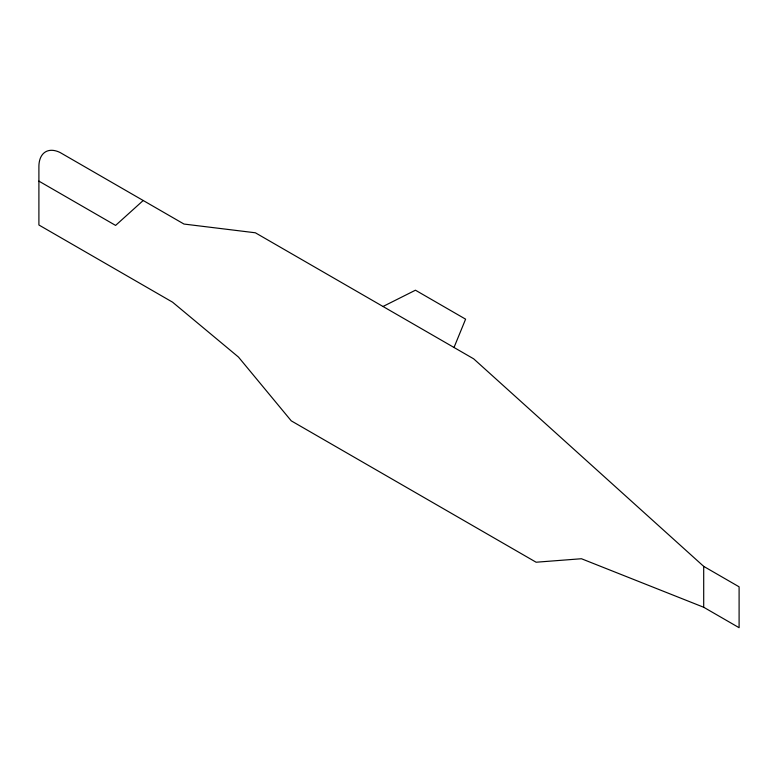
<?xml version="1.0" encoding="UTF-8"?>
<svg xmlns="http://www.w3.org/2000/svg" width="778" height="778" viewBox="0 0 778 778"><rect width="100%" height="100%" fill="white"/><g stroke="black" fill="none" stroke-linecap="round" stroke-linejoin="round"><path stroke-width="1.17" d="M454.012 347.484L465.604 319.165L415.452 290.204L383.009 306.483M143.21 200.5L115.601 225.416L38.9 181.128M703.701 607.258L581.438 558.74L536.11 562.222L291.254 420.849L238.467 357.063L172.551 302.165L38.9 224.998L38.9 166.638A32.365 18.691 60 0 1 60.1 152.517L183.997 224.054L255.369 232.787L473.676 358.833L703.701 566.374L739.1 586.816L739.1 627.7L703.701 607.258L703.701 566.374"/></g></svg>
